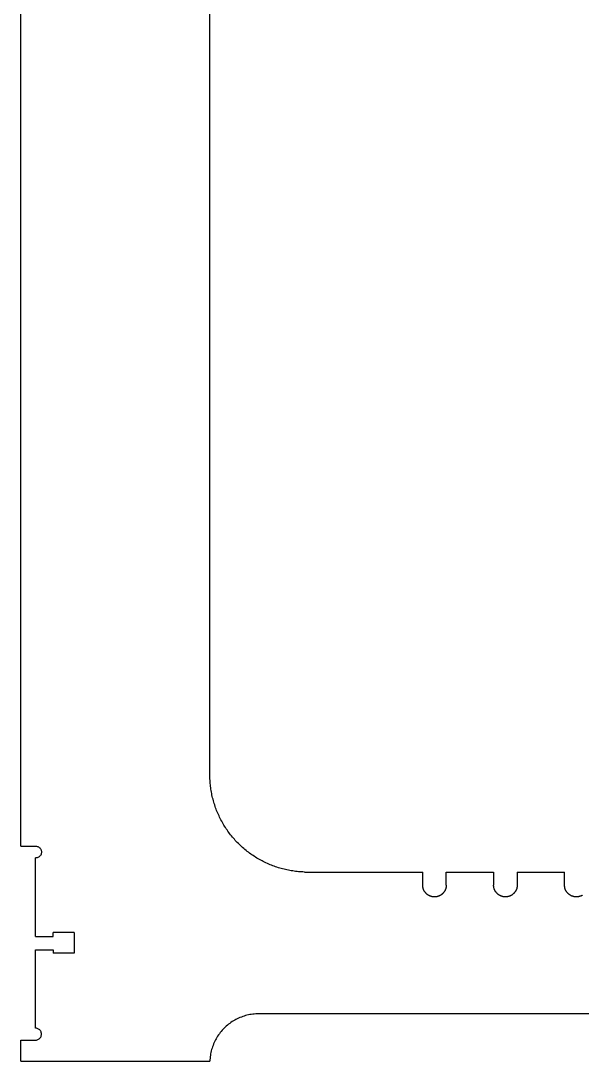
# Model space of a CAD drawing. Extents: x -100 to 100, y -46 to 46.
# Drawn here: x -21.87 to -10, y 1.92 to 23.92 of the extents above; entities that cross this region are included whole.
import ezdxf

# ---------------------------------------------------------------- set-up
doc = ezdxf.new("R2010")
doc.units = 0
doc.header["$MEASUREMENT"] = 0
doc.layers.get('0').update_dxf_attribs({"linetype": 'CONTINUOUS'})

msp = doc.modelspace()

# ---------------------------------------------------------------- linework, layer by layer
for p, q in [((-17.875, 7.917), (-17.875, 39.917)), ((-21.874, 6.464), (-21.874, 38.116)), ((-17.874, 7.886), (-17.875, 7.917)), ((-17.872, 7.855), (-17.874, 7.886)), ((-17.87, 7.824), (-17.872, 7.855)), ((-17.868, 7.792), (-17.87, 7.824)), ((-17.865, 7.761), (-17.868, 7.792)), ((-17.861, 7.73), (-17.865, 7.761)), ((-17.857, 7.7), (-17.861, 7.73)), ((-17.853, 7.669), (-17.857, 7.7)), ((-17.848, 7.638), (-17.853, 7.669)), ((-17.843, 7.607), (-17.848, 7.638)), ((-17.837, 7.577), (-17.843, 7.607)), ((-17.831, 7.546), (-17.837, 7.577)), ((-17.824, 7.516), (-17.831, 7.546)), ((-17.817, 7.485), (-17.824, 7.516)), ((-17.809, 7.455), (-17.817, 7.485)), ((-17.801, 7.425), (-17.809, 7.455)), ((-17.793, 7.395), (-17.801, 7.425)), ((-17.784, 7.365), (-17.793, 7.395)), ((-17.774, 7.335), (-17.784, 7.365)), ((-17.764, 7.306), (-17.774, 7.335)), ((-17.754, 7.276), (-17.764, 7.306)), ((-17.743, 7.247), (-17.754, 7.276)), ((-17.732, 7.218), (-17.743, 7.247)), ((-17.72, 7.189), (-17.732, 7.218)), ((-17.708, 7.16), (-17.72, 7.189)), ((-17.695, 7.132), (-17.708, 7.16)), ((-17.682, 7.104), (-17.695, 7.132)), ((-17.669, 7.075), (-17.682, 7.104)), ((-17.655, 7.047), (-17.669, 7.075)), ((-17.641, 7.02), (-17.655, 7.047)), ((-17.626, 6.992), (-17.641, 7.02)), ((-17.611, 6.965), (-17.626, 6.992)), ((-17.596, 6.938), (-17.611, 6.965)), ((-17.58, 6.911), (-17.596, 6.938)), ((-17.563, 6.884), (-17.58, 6.911)), ((-17.547, 6.858), (-17.563, 6.884)), ((-17.53, 6.832), (-17.547, 6.858)), ((-17.512, 6.806), (-17.53, 6.832)), ((-17.494, 6.781), (-17.512, 6.806)), ((-17.476, 6.756), (-17.494, 6.781)), ((-17.457, 6.731), (-17.476, 6.756)), ((-17.438, 6.706), (-17.457, 6.731)), ((-17.419, 6.681), (-17.438, 6.706)), ((-17.399, 6.657), (-17.419, 6.681)), ((-17.379, 6.634), (-17.399, 6.657)), ((-17.358, 6.61), (-17.379, 6.634)), ((-17.338, 6.587), (-17.358, 6.61)), ((-21.874, 6.464), (-21.562, 6.464)), ((-21.562, 6.464), (-21.545, 6.463)), ((-21.545, 6.463), (-21.529, 6.46)), ((-21.529, 6.46), (-21.514, 6.454)), ((-21.514, 6.454), (-21.499, 6.447)), ((-21.499, 6.447), (-21.485, 6.438)), ((-21.485, 6.438), (-21.473, 6.427)), ((-21.473, 6.427), (-21.462, 6.415)), ((-21.462, 6.415), (-21.453, 6.402)), ((-21.453, 6.402), (-21.446, 6.387)), ((-21.446, 6.387), (-21.441, 6.371)), ((-17.316, 6.564), (-17.338, 6.587)), ((-17.295, 6.541), (-17.316, 6.564)), ((-17.273, 6.519), (-17.295, 6.541)), ((-17.251, 6.497), (-17.273, 6.519)), ((-17.228, 6.476), (-17.251, 6.497)), ((-17.205, 6.455), (-17.228, 6.476)), ((-17.182, 6.434), (-17.205, 6.455)), ((-17.159, 6.413), (-17.182, 6.434)), ((-17.135, 6.393), (-17.159, 6.413)), ((-17.111, 6.373), (-17.135, 6.393)), ((-21.545, 6.215), (-21.562, 6.214)), ((-21.562, 4.555), (-21.562, 6.214)), ((-21.529, 6.218), (-21.545, 6.215)), ((-21.514, 6.224), (-21.529, 6.218)), ((-21.499, 6.231), (-21.514, 6.224)), ((-21.485, 6.24), (-21.499, 6.231)), ((-21.473, 6.251), (-21.485, 6.24)), ((-21.462, 6.263), (-21.473, 6.251)), ((-21.453, 6.277), (-21.462, 6.263)), ((-21.446, 6.291), (-21.453, 6.277)), ((-21.441, 6.307), (-21.446, 6.291)), ((-21.441, 6.371), (-21.438, 6.355)), ((-21.438, 6.323), (-21.441, 6.307)), ((-21.438, 6.355), (-21.437, 6.339)), ((-21.437, 6.339), (-21.438, 6.323)), ((-17.086, 6.354), (-17.111, 6.373)), ((-17.062, 6.335), (-17.086, 6.354)), ((-17.037, 6.316), (-17.062, 6.335)), ((-17.011, 6.298), (-17.037, 6.316)), ((-16.986, 6.28), (-17.011, 6.298)), ((-16.96, 6.263), (-16.986, 6.28)), ((-16.934, 6.245), (-16.96, 6.263)), ((-16.908, 6.229), (-16.934, 6.245)), ((-16.881, 6.212), (-16.908, 6.229)), ((-16.854, 6.197), (-16.881, 6.212)), ((-16.827, 6.181), (-16.854, 6.197)), ((-16.8, 6.166), (-16.827, 6.181)), ((-16.772, 6.151), (-16.8, 6.166)), ((-16.745, 6.137), (-16.772, 6.151)), ((-16.717, 6.123), (-16.745, 6.137)), ((-16.689, 6.11), (-16.717, 6.123)), ((-16.66, 6.097), (-16.689, 6.11)), ((-16.632, 6.084), (-16.66, 6.097)), ((-16.603, 6.072), (-16.632, 6.084)), ((-16.574, 6.06), (-16.603, 6.072)), ((-16.545, 6.049), (-16.574, 6.06)), ((-16.516, 6.038), (-16.545, 6.049)), ((-16.486, 6.028), (-16.516, 6.038)), ((-16.457, 6.018), (-16.486, 6.028)), ((-16.427, 6.009), (-16.457, 6.018)), ((-16.397, 6), (-16.427, 6.009)), ((-16.367, 5.991), (-16.397, 6)), ((-16.337, 5.983), (-16.367, 5.991)), ((-16.307, 5.975), (-16.337, 5.983)), ((-16.277, 5.968), (-16.307, 5.975)), ((-16.246, 5.961), (-16.277, 5.968)), ((-16.216, 5.955), (-16.246, 5.961)), ((-16.185, 5.949), (-16.216, 5.955)), ((-16.154, 5.944), (-16.185, 5.949)), ((-16.123, 5.939), (-16.154, 5.944)), ((-16.093, 5.935), (-16.123, 5.939)), ((-16.062, 5.931), (-16.093, 5.935)), ((-16.031, 5.927), (-16.062, 5.931)), ((-16, 5.924), (-16.031, 5.927)), ((-15.969, 5.922), (-16, 5.924)), ((-15.937, 5.92), (-15.969, 5.922)), ((-15.906, 5.918), (-15.937, 5.92)), ((-15.875, 5.917), (-15.906, 5.918)), ((-15.875, 5.917), (-13.375, 5.917)), ((-13.375, 5.642), (-13.375, 5.917)), ((-12.875, 5.917), (-11.875, 5.917)), ((-12.875, 5.642), (-12.875, 5.917)), ((-11.875, 5.917), (-11.875, 5.642)), ((-11.375, 5.917), (-10.375, 5.917)), ((-11.375, 5.917), (-11.375, 5.642)), ((-10.375, 5.642), (-10.375, 5.917)), ((-13.375, 5.634), (-13.375, 5.642)), ((-13.375, 5.626), (-13.375, 5.634)), ((-13.374, 5.618), (-13.375, 5.626)), ((-13.373, 5.611), (-13.374, 5.618)), ((-13.372, 5.603), (-13.373, 5.611)), ((-13.371, 5.595), (-13.372, 5.603)), ((-13.369, 5.587), (-13.371, 5.595)), ((-13.367, 5.58), (-13.369, 5.587)), ((-13.365, 5.572), (-13.367, 5.58)), ((-13.363, 5.565), (-13.365, 5.572)), ((-13.36, 5.557), (-13.363, 5.565)), ((-13.358, 5.55), (-13.36, 5.557)), ((-13.355, 5.543), (-13.358, 5.55)), ((-13.351, 5.536), (-13.355, 5.543)), ((-13.348, 5.528), (-13.351, 5.536)), ((-13.344, 5.522), (-13.348, 5.528)), ((-13.34, 5.515), (-13.344, 5.522)), ((-13.336, 5.508), (-13.34, 5.515)), ((-13.332, 5.501), (-13.336, 5.508)), ((-13.327, 5.495), (-13.332, 5.501)), ((-12.918, 5.501), (-12.923, 5.495)), ((-12.914, 5.508), (-12.918, 5.501)), ((-12.91, 5.515), (-12.914, 5.508)), ((-12.906, 5.522), (-12.91, 5.515)), ((-12.902, 5.528), (-12.906, 5.522)), ((-12.899, 5.536), (-12.902, 5.528)), ((-12.896, 5.543), (-12.899, 5.536)), ((-12.893, 5.55), (-12.896, 5.543)), ((-12.89, 5.557), (-12.893, 5.55)), ((-12.887, 5.565), (-12.89, 5.557)), ((-12.885, 5.572), (-12.887, 5.565)), ((-12.883, 5.58), (-12.885, 5.572)), ((-12.881, 5.587), (-12.883, 5.58)), ((-12.88, 5.595), (-12.881, 5.587)), ((-12.878, 5.603), (-12.88, 5.595)), ((-12.877, 5.611), (-12.878, 5.603)), ((-12.876, 5.618), (-12.877, 5.611)), ((-12.875, 5.634), (-12.876, 5.626)), ((-12.876, 5.626), (-12.876, 5.618)), ((-12.875, 5.642), (-12.875, 5.634)), ((-11.875, 5.634), (-11.875, 5.642)), ((-11.875, 5.626), (-11.875, 5.634)), ((-11.874, 5.618), (-11.875, 5.626)), ((-11.873, 5.611), (-11.874, 5.618)), ((-11.872, 5.603), (-11.873, 5.611)), ((-11.871, 5.595), (-11.872, 5.603)), ((-11.869, 5.587), (-11.871, 5.595)), ((-11.867, 5.58), (-11.869, 5.587)), ((-11.865, 5.572), (-11.867, 5.58)), ((-11.863, 5.565), (-11.865, 5.572)), ((-11.86, 5.557), (-11.863, 5.565)), ((-11.858, 5.55), (-11.86, 5.557)), ((-11.855, 5.543), (-11.858, 5.55)), ((-11.851, 5.536), (-11.855, 5.543)), ((-11.848, 5.528), (-11.851, 5.536)), ((-11.844, 5.522), (-11.848, 5.528)), ((-11.84, 5.515), (-11.844, 5.522)), ((-11.836, 5.508), (-11.84, 5.515)), ((-11.832, 5.501), (-11.836, 5.508)), ((-11.827, 5.495), (-11.832, 5.501)), ((-11.418, 5.501), (-11.423, 5.495)), ((-11.414, 5.508), (-11.418, 5.501)), ((-11.41, 5.515), (-11.414, 5.508)), ((-11.406, 5.522), (-11.41, 5.515)), ((-11.402, 5.528), (-11.406, 5.522)), ((-11.399, 5.536), (-11.402, 5.528)), ((-11.396, 5.543), (-11.399, 5.536)), ((-11.393, 5.55), (-11.396, 5.543)), ((-11.39, 5.557), (-11.393, 5.55)), ((-11.387, 5.565), (-11.39, 5.557)), ((-11.385, 5.572), (-11.387, 5.565)), ((-11.383, 5.58), (-11.385, 5.572)), ((-11.381, 5.587), (-11.383, 5.58)), ((-11.38, 5.595), (-11.381, 5.587)), ((-11.378, 5.603), (-11.38, 5.595)), ((-11.377, 5.611), (-11.378, 5.603)), ((-11.376, 5.618), (-11.377, 5.611)), ((-11.375, 5.634), (-11.376, 5.626)), ((-11.376, 5.626), (-11.376, 5.618)), ((-11.375, 5.642), (-11.375, 5.634)), ((-10.375, 5.634), (-10.375, 5.642)), ((-10.375, 5.626), (-10.375, 5.634)), ((-10.374, 5.618), (-10.375, 5.626)), ((-10.373, 5.611), (-10.374, 5.618)), ((-10.372, 5.603), (-10.373, 5.611)), ((-10.371, 5.595), (-10.372, 5.603)), ((-10.369, 5.587), (-10.371, 5.595)), ((-10.367, 5.58), (-10.369, 5.587)), ((-10.365, 5.572), (-10.367, 5.58)), ((-10.363, 5.565), (-10.365, 5.572)), ((-10.36, 5.557), (-10.363, 5.565)), ((-10.358, 5.55), (-10.36, 5.557)), ((-10.355, 5.543), (-10.358, 5.55)), ((-10.351, 5.536), (-10.355, 5.543)), ((-10.348, 5.528), (-10.351, 5.536)), ((-10.344, 5.522), (-10.348, 5.528)), ((-10.34, 5.515), (-10.344, 5.522)), ((-10.336, 5.508), (-10.34, 5.515)), ((-10.332, 5.501), (-10.336, 5.508)), ((-10.327, 5.495), (-10.332, 5.501)), ((-13.323, 5.489), (-13.327, 5.495)), ((-13.318, 5.483), (-13.323, 5.489)), ((-13.313, 5.477), (-13.318, 5.483)), ((-13.307, 5.471), (-13.313, 5.477)), ((-13.302, 5.465), (-13.307, 5.471)), ((-13.296, 5.46), (-13.302, 5.465)), ((-13.291, 5.454), (-13.296, 5.46)), ((-13.285, 5.449), (-13.291, 5.454)), ((-13.278, 5.444), (-13.285, 5.449)), ((-13.272, 5.44), (-13.278, 5.444)), ((-13.266, 5.435), (-13.272, 5.44)), ((-13.259, 5.431), (-13.266, 5.435)), ((-13.252, 5.427), (-13.259, 5.431)), ((-13.246, 5.423), (-13.252, 5.427)), ((-13.239, 5.419), (-13.246, 5.423)), ((-13.232, 5.416), (-13.239, 5.419)), ((-13.224, 5.413), (-13.232, 5.416)), ((-13.217, 5.41), (-13.224, 5.413)), ((-13.21, 5.407), (-13.217, 5.41)), ((-13.202, 5.404), (-13.21, 5.407)), ((-13.195, 5.402), (-13.202, 5.404)), ((-13.187, 5.4), (-13.195, 5.402)), ((-13.18, 5.398), (-13.187, 5.4)), ((-13.172, 5.396), (-13.18, 5.398)), ((-13.164, 5.395), (-13.172, 5.396)), ((-13.157, 5.394), (-13.164, 5.395)), ((-13.149, 5.393), (-13.157, 5.394)), ((-13.141, 5.392), (-13.149, 5.393)), ((-13.133, 5.392), (-13.141, 5.392)), ((-13.125, 5.392), (-13.133, 5.392)), ((-13.117, 5.392), (-13.125, 5.392)), ((-13.109, 5.392), (-13.117, 5.392)), ((-13.102, 5.393), (-13.109, 5.392)), ((-13.094, 5.394), (-13.102, 5.393)), ((-13.086, 5.395), (-13.094, 5.394)), ((-13.078, 5.396), (-13.086, 5.395)), ((-13.071, 5.398), (-13.078, 5.396)), ((-13.063, 5.4), (-13.071, 5.398)), ((-13.055, 5.402), (-13.063, 5.4)), ((-13.048, 5.404), (-13.055, 5.402)), ((-13.041, 5.407), (-13.048, 5.404)), ((-13.033, 5.41), (-13.041, 5.407)), ((-13.026, 5.413), (-13.033, 5.41)), ((-13.019, 5.416), (-13.026, 5.413)), ((-13.012, 5.419), (-13.019, 5.416)), ((-13.005, 5.423), (-13.012, 5.419)), ((-12.998, 5.427), (-13.005, 5.423)), ((-12.991, 5.431), (-12.998, 5.427)), ((-12.985, 5.435), (-12.991, 5.431)), ((-12.978, 5.44), (-12.985, 5.435)), ((-12.972, 5.444), (-12.978, 5.44)), ((-12.966, 5.449), (-12.972, 5.444)), ((-12.96, 5.454), (-12.966, 5.449)), ((-12.954, 5.46), (-12.96, 5.454)), ((-12.948, 5.465), (-12.954, 5.46)), ((-12.943, 5.471), (-12.948, 5.465)), ((-12.938, 5.477), (-12.943, 5.471)), ((-12.933, 5.483), (-12.938, 5.477)), ((-12.928, 5.489), (-12.933, 5.483)), ((-12.923, 5.495), (-12.928, 5.489)), ((-11.823, 5.489), (-11.827, 5.495)), ((-11.818, 5.483), (-11.823, 5.489)), ((-11.813, 5.477), (-11.818, 5.483)), ((-11.807, 5.471), (-11.813, 5.477)), ((-11.802, 5.465), (-11.807, 5.471)), ((-11.796, 5.46), (-11.802, 5.465)), ((-11.791, 5.454), (-11.796, 5.46)), ((-11.785, 5.449), (-11.791, 5.454)), ((-11.778, 5.444), (-11.785, 5.449)), ((-11.772, 5.44), (-11.778, 5.444)), ((-11.766, 5.435), (-11.772, 5.44)), ((-11.759, 5.431), (-11.766, 5.435)), ((-11.752, 5.427), (-11.759, 5.431)), ((-11.746, 5.423), (-11.752, 5.427)), ((-11.739, 5.419), (-11.746, 5.423)), ((-11.732, 5.416), (-11.739, 5.419)), ((-11.724, 5.413), (-11.732, 5.416)), ((-11.717, 5.41), (-11.724, 5.413)), ((-11.71, 5.407), (-11.717, 5.41)), ((-11.702, 5.404), (-11.71, 5.407)), ((-11.695, 5.402), (-11.702, 5.404)), ((-11.687, 5.4), (-11.695, 5.402)), ((-11.68, 5.398), (-11.687, 5.4)), ((-11.672, 5.396), (-11.68, 5.398)), ((-11.664, 5.395), (-11.672, 5.396)), ((-11.657, 5.394), (-11.664, 5.395)), ((-11.649, 5.393), (-11.657, 5.394)), ((-11.641, 5.392), (-11.649, 5.393)), ((-11.633, 5.392), (-11.641, 5.392)), ((-11.625, 5.392), (-11.633, 5.392)), ((-11.617, 5.392), (-11.625, 5.392)), ((-11.609, 5.392), (-11.617, 5.392)), ((-11.602, 5.393), (-11.609, 5.392)), ((-11.594, 5.394), (-11.602, 5.393)), ((-11.586, 5.395), (-11.594, 5.394)), ((-11.578, 5.396), (-11.586, 5.395)), ((-11.571, 5.398), (-11.578, 5.396)), ((-11.563, 5.4), (-11.571, 5.398)), ((-11.555, 5.402), (-11.563, 5.4)), ((-11.548, 5.404), (-11.555, 5.402)), ((-11.541, 5.407), (-11.548, 5.404)), ((-11.533, 5.41), (-11.541, 5.407)), ((-11.526, 5.413), (-11.533, 5.41)), ((-11.519, 5.416), (-11.526, 5.413)), ((-11.512, 5.419), (-11.519, 5.416)), ((-11.505, 5.423), (-11.512, 5.419)), ((-11.498, 5.427), (-11.505, 5.423)), ((-11.491, 5.431), (-11.498, 5.427)), ((-11.485, 5.435), (-11.491, 5.431)), ((-11.478, 5.44), (-11.485, 5.435)), ((-11.472, 5.444), (-11.478, 5.44)), ((-11.466, 5.449), (-11.472, 5.444)), ((-11.46, 5.454), (-11.466, 5.449)), ((-11.454, 5.46), (-11.46, 5.454)), ((-11.448, 5.465), (-11.454, 5.46)), ((-11.443, 5.471), (-11.448, 5.465)), ((-11.438, 5.477), (-11.443, 5.471)), ((-11.433, 5.483), (-11.438, 5.477)), ((-11.428, 5.489), (-11.433, 5.483)), ((-11.423, 5.495), (-11.428, 5.489)), ((-10.323, 5.489), (-10.327, 5.495)), ((-10.318, 5.483), (-10.323, 5.489)), ((-10.313, 5.477), (-10.318, 5.483)), ((-10.307, 5.471), (-10.313, 5.477)), ((-10.302, 5.465), (-10.307, 5.471)), ((-10.296, 5.46), (-10.302, 5.465)), ((-10.291, 5.454), (-10.296, 5.46)), ((-10.285, 5.449), (-10.291, 5.454)), ((-10.278, 5.444), (-10.285, 5.449)), ((-10.272, 5.44), (-10.278, 5.444)), ((-10.266, 5.435), (-10.272, 5.44)), ((-10.259, 5.431), (-10.266, 5.435)), ((-10.252, 5.427), (-10.259, 5.431)), ((-10.246, 5.423), (-10.252, 5.427)), ((-10.239, 5.419), (-10.246, 5.423)), ((-10.232, 5.416), (-10.239, 5.419)), ((-10.224, 5.413), (-10.232, 5.416)), ((-10.217, 5.41), (-10.224, 5.413)), ((-10.21, 5.407), (-10.217, 5.41)), ((-10.202, 5.404), (-10.21, 5.407)), ((-10.195, 5.402), (-10.202, 5.404)), ((-10.187, 5.4), (-10.195, 5.402)), ((-10.18, 5.398), (-10.187, 5.4)), ((-10.172, 5.396), (-10.18, 5.398)), ((-10.164, 5.395), (-10.172, 5.396)), ((-10.157, 5.394), (-10.164, 5.395)), ((-10.149, 5.393), (-10.157, 5.394)), ((-10.141, 5.392), (-10.149, 5.393)), ((-10.133, 5.392), (-10.141, 5.392)), ((-10.125, 5.392), (-10.133, 5.392)), ((-10.117, 5.392), (-10.125, 5.392)), ((-10.109, 5.392), (-10.117, 5.392)), ((-10.102, 5.393), (-10.109, 5.392)), ((-10.094, 5.394), (-10.102, 5.393)), ((-10.086, 5.395), (-10.094, 5.394)), ((-10.078, 5.396), (-10.086, 5.395)), ((-10.071, 5.398), (-10.078, 5.396)), ((-10.063, 5.4), (-10.071, 5.398)), ((-10.055, 5.402), (-10.063, 5.4)), ((-10.048, 5.404), (-10.055, 5.402)), ((-10.041, 5.407), (-10.048, 5.404)), ((-10.033, 5.41), (-10.041, 5.407)), ((-10.026, 5.413), (-10.033, 5.41)), ((-10.019, 5.416), (-10.026, 5.413)), ((-10.012, 5.419), (-10.019, 5.416)), ((-10.005, 5.423), (-10.012, 5.419)), ((-9.998, 5.427), (-10.005, 5.423)), ((-21.187, 4.555), (-21.187, 4.636)), ((-20.749, 4.636), (-21.187, 4.636)), ((-20.749, 4.636), (-20.749, 4.198)), ((-21.562, 4.555), (-21.187, 4.555)), ((-21.562, 4.273), (-21.187, 4.273)), ((-21.562, 2.614), (-21.562, 4.273)), ((-21.187, 4.273), (-21.187, 4.198)), ((-20.749, 4.198), (-21.187, 4.198)), ((-17.181, 2.861), (-17.21, 2.851)), ((-17.151, 2.871), (-17.181, 2.861)), ((-17.121, 2.88), (-17.151, 2.871)), ((-17.091, 2.888), (-17.121, 2.88)), ((-17.061, 2.895), (-17.091, 2.888)), ((-17.03, 2.901), (-17.061, 2.895)), ((-16.999, 2.906), (-17.03, 2.901)), ((-16.968, 2.91), (-16.999, 2.906)), ((-16.937, 2.913), (-16.968, 2.91)), ((-16.906, 2.916), (-16.937, 2.913)), ((-16.875, 2.917), (-16.906, 2.916)), ((-1.877, 2.917), (-16.875, 2.917)), ((-17.529, 2.659), (-17.552, 2.638)), ((-17.505, 2.679), (-17.529, 2.659)), ((-17.481, 2.698), (-17.505, 2.679)), ((-17.456, 2.717), (-17.481, 2.698)), ((-17.43, 2.735), (-17.456, 2.717)), ((-17.405, 2.753), (-17.43, 2.735)), ((-17.378, 2.769), (-17.405, 2.753)), ((-17.351, 2.785), (-17.378, 2.769)), ((-17.324, 2.8), (-17.351, 2.785)), ((-17.296, 2.814), (-17.324, 2.8)), ((-17.268, 2.827), (-17.296, 2.814)), ((-17.239, 2.839), (-17.268, 2.827)), ((-17.21, 2.851), (-17.239, 2.839)), ((-21.545, 2.613), (-21.562, 2.614)), ((-21.529, 2.61), (-21.545, 2.613)), ((-21.514, 2.604), (-21.529, 2.61)), ((-21.499, 2.597), (-21.514, 2.604)), ((-21.485, 2.588), (-21.499, 2.597)), ((-21.473, 2.577), (-21.485, 2.588)), ((-21.462, 2.565), (-21.473, 2.577)), ((-21.453, 2.552), (-21.462, 2.565)), ((-21.462, 2.413), (-21.453, 2.427)), ((-21.446, 2.537), (-21.453, 2.552)), ((-21.453, 2.427), (-21.446, 2.441)), ((-21.441, 2.521), (-21.446, 2.537)), ((-21.446, 2.441), (-21.441, 2.457)), ((-21.438, 2.505), (-21.441, 2.521)), ((-21.441, 2.457), (-21.438, 2.473)), ((-21.437, 2.489), (-21.438, 2.505)), ((-21.438, 2.473), (-21.437, 2.489)), ((-17.711, 2.446), (-17.727, 2.42)), ((-17.694, 2.472), (-17.711, 2.446)), ((-17.675, 2.498), (-17.694, 2.472)), ((-17.657, 2.523), (-17.675, 2.498)), ((-17.637, 2.547), (-17.657, 2.523)), ((-17.617, 2.57), (-17.637, 2.547)), ((-17.596, 2.593), (-17.617, 2.57)), ((-17.574, 2.616), (-17.596, 2.593)), ((-17.552, 2.638), (-17.574, 2.616)), ((-21.874, 1.917), (-21.874, 2.364)), ((-21.874, 2.364), (-21.562, 2.364)), ((-21.562, 2.364), (-21.545, 2.365)), ((-21.545, 2.365), (-21.529, 2.368)), ((-21.529, 2.368), (-21.514, 2.374)), ((-21.514, 2.374), (-21.499, 2.381)), ((-21.499, 2.381), (-21.485, 2.39)), ((-21.485, 2.39), (-21.473, 2.401)), ((-21.473, 2.401), (-21.462, 2.413)), ((-17.82, 2.223), (-17.829, 2.193)), ((-17.809, 2.252), (-17.82, 2.223)), ((-17.798, 2.281), (-17.809, 2.252)), ((-17.785, 2.31), (-17.798, 2.281)), ((-17.772, 2.338), (-17.785, 2.31)), ((-17.758, 2.366), (-17.772, 2.338)), ((-17.743, 2.393), (-17.758, 2.366)), ((-17.727, 2.42), (-17.743, 2.393)), ((-17.868, 2.01), (-17.871, 1.979)), ((-17.864, 2.041), (-17.868, 2.01)), ((-17.859, 2.072), (-17.864, 2.041)), ((-17.853, 2.102), (-17.859, 2.072)), ((-17.846, 2.133), (-17.853, 2.102)), ((-17.838, 2.163), (-17.846, 2.133)), ((-17.829, 2.193), (-17.838, 2.163)), ((-21.874, 1.917), (-17.875, 1.917)), ((-17.874, 1.948), (-17.875, 1.917)), ((-17.871, 1.979), (-17.874, 1.948))]:
    msp.add_line(p, q)

doc.saveas('drawing.dxf')
